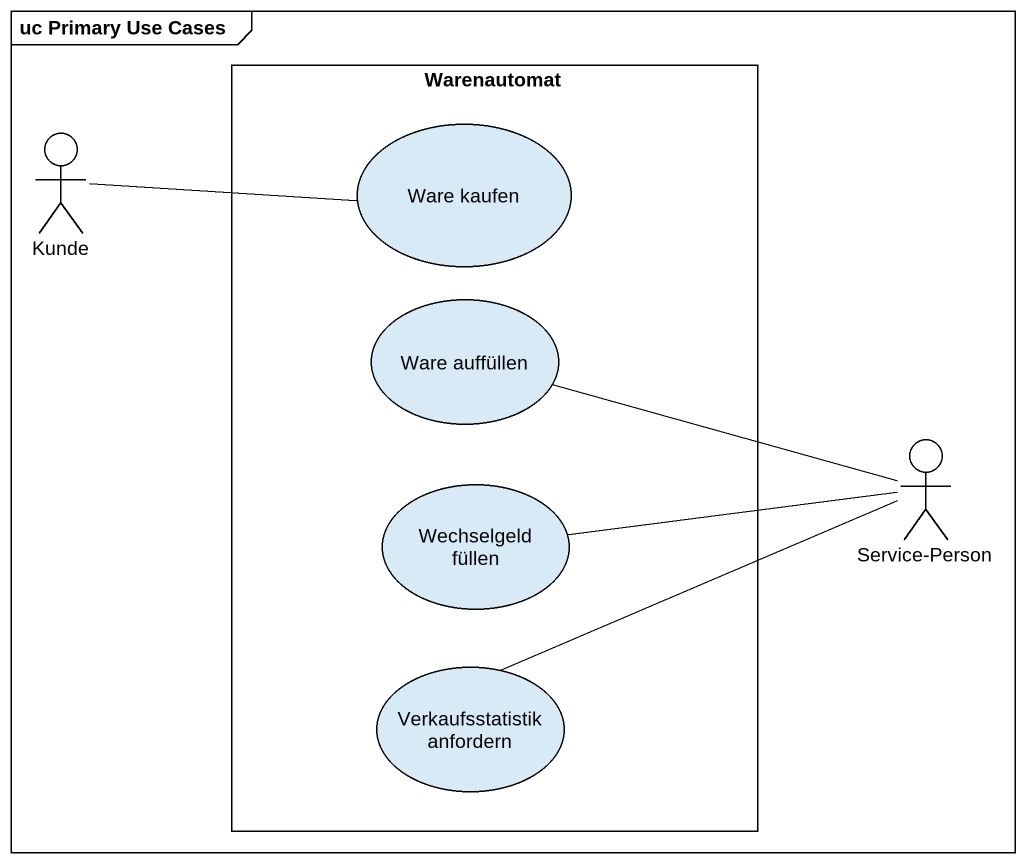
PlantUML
@startuml
mainframe uc Primary Use Cases
rectangle Warenautomat {
  usecase "Ware kaufen" as Ware_kaufen
  usecase "Ware auffüllen" as Ware_auffüllen
  usecase "Wechselgeld füllen" as Wechselgeld_füllen
  usecase "Verkaufsstatistik anfordern" as Verkaufsstatistik_anfordern
}
actor Kunde
actor "Service-Person" as Service_Person
Kunde -right- Ware_kaufen
Service_Person -left- Ware_auffüllen
Service_Person -left- Wechselgeld_füllen
Service_Person -left- Verkaufsstatistik_anfordern
@enduml
